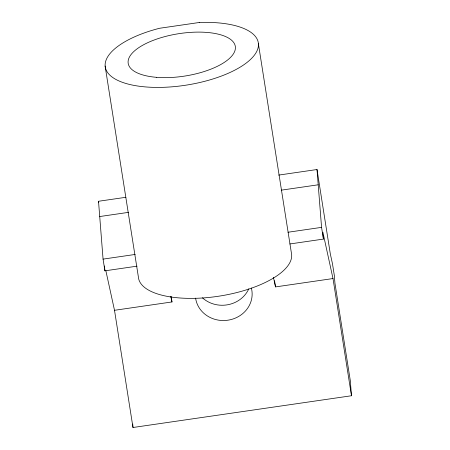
<?xml version="1.0" encoding="UTF-8"?>
<svg xmlns="http://www.w3.org/2000/svg" width="450" height="450" viewBox="0 0 450 450"><rect width="100%" height="100%" fill="white"/><g stroke="black" fill="none" stroke-linecap="round" stroke-linejoin="round"><path stroke-width="0.67" d="M137.081 266.158L104.918 270.832L103.067 259.116L98.516 201.268L125.888 197.291M278.691 175.089L317.008 169.521L330.317 253.907L332.488 263.846L334.339 275.569L334.941 283.202L350.28 380.481L351.484 395.752L132.992 427.5L114.508 310.298L105.862 270.726M99.72 216.54L128.458 212.366M281.261 190.164L318.212 184.798M103.067 259.116L135.231 254.441M288.034 232.239L321.564 227.368L317.008 169.521M289.879 243.962L323.409 239.091L322.864 232.155L333 278.556L351.484 395.752M114.508 310.298L171.984 301.95L171.112 296.432M273.437 277.352L275.518 286.909L333 278.556M170.792 296.488L171.984 301.95M321.564 227.368L323.409 239.091M258.39 43.757L291.662 254.717A77.473 30.566 -9 0 1 217.423 296.398A77.473 30.566 -9 0 1 138.381 276.986L105.109 66.026M274.539 280.704L275.518 286.909M98.516 201.268L98.736 202.646M132.716 424.029L132.992 427.5M104.535 265.984L104.647 267.368M104.754 268.751L104.918 270.832M251.376 288.045A28.406 26.089 -4.5 0 1 228.87 320.04A28.406 26.089 -4.5 0 1 195.593 298.119M248.76 288.877A28.406 26.089 -4.5 0 1 202.427 297.816M199.26 22.5L159.593 28.266A77.473 30.566 -9 0 0 120.353 81.534A77.473 30.566 -9 0 0 245.908 63.292A77.473 30.566 -9 0 0 199.26 22.5M156.386 77.31A54.231 21.398 -9 0 0 235.395 47.098A54.231 21.398 -9 0 0 153.467 40.269A54.231 21.398 -9 0 0 156.386 77.31"/></g></svg>
